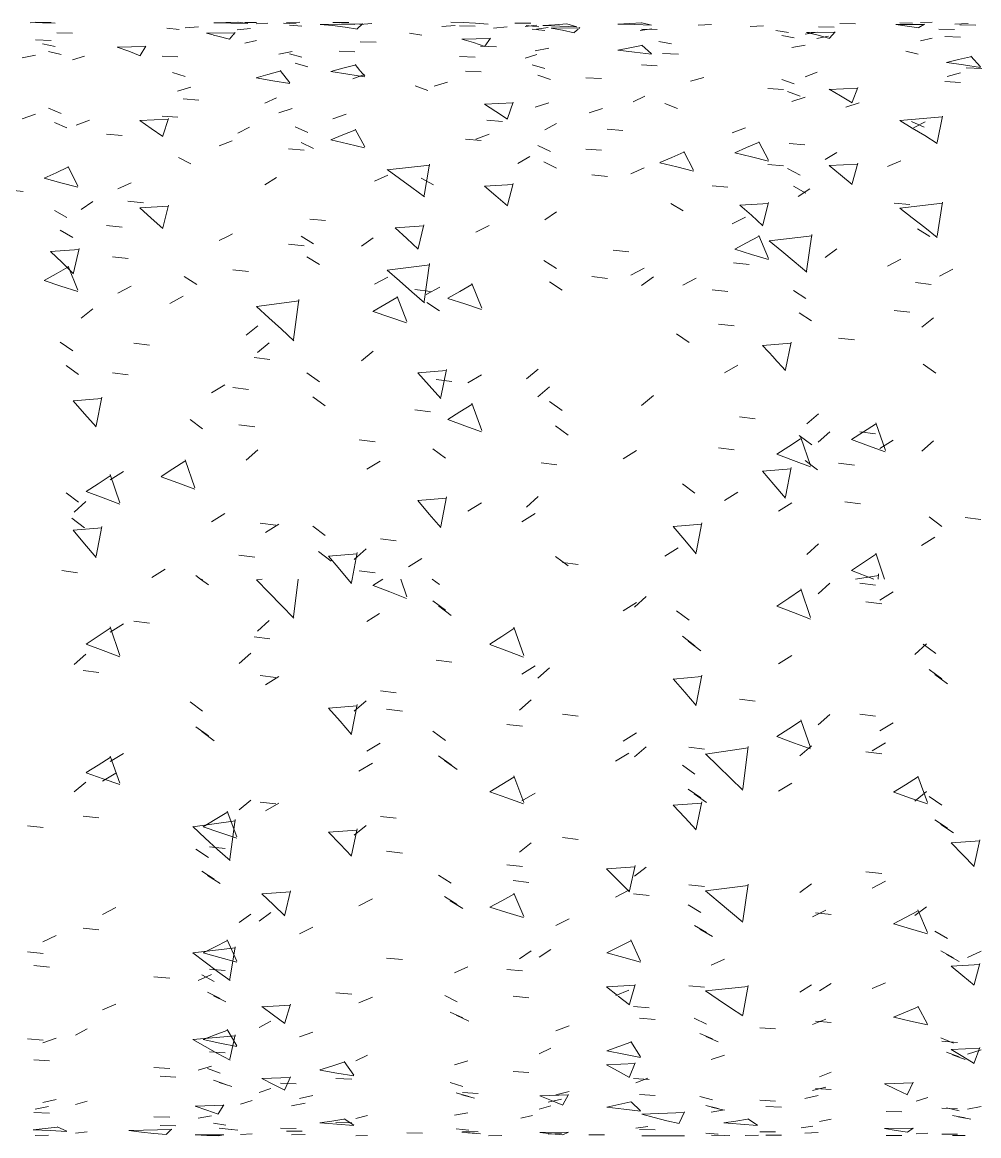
# Model space of a CAD drawing. Header units: inches. Extents: x -16566 to 235, y -92 to 81.
# Drawn here: x -16560.99 to -16554.62, y -55.83 to -48.42 of the extents above; entities that cross this region are included whole.
import ezdxf

# ---------------------------------------------------------------- set-up
doc = ezdxf.new("R2010")
doc.units = ezdxf.units.IN
doc.header["$MEASUREMENT"] = 0
doc.layers.add('A-WALL', color=113, linetype='Continuous', lineweight=18)
doc.layers.add('A-WALL-PATT', color=111, linetype='Continuous', lineweight=18)

# ---------------------------------------------------------------- blocks, each defined once
blk = doc.blocks.new('FP_1-DETAIL - FLOOR FRAMING - HOLLOWCORE SLAB FRONT')
at = {"layer": 'A-WALL-PATT', "color": 8, "lineweight": 9}
for p, q in [((16747.3508, -52.1253), (16747.4032, -52.165)), ((16748.3309, -52.1253), (16748.3564, -52.1553)), ((16748.3603, -52.1253), (16748.3562, -52.1475)), ((16750.2406, -52.3121), (16750.3185, -52.2417)), ((16748.9358, -52.3039), (16749.0195, -52.3673)), ((16751.7817, -52.2774), (16751.8864, -52.2911)), ((16749.3568, -52.5072), (16749.4364, -52.4544)), ((16749.4377, -52.4454), (16749.5026, -52.6353)), ((16749.2773, -52.56), (16749.3568, -52.5072)), ((16750.5978, -52.5402), (16750.6816, -52.6033)), ((16752.1068, -52.6273), (16752.1847, -52.5574)), ((16747.6077, -52.6879), (16747.6855, -52.6181)), ((16749.2776, -52.5605), (16749.3896, -52.6027)), ((16749.3896, -52.6027), (16749.5016, -52.6448)), ((16746.5686, -52.7343), (16746.6733, -52.7477)), ((16752.2408, -52.7607), (16752.3246, -52.8232)), ((16749.4739, -52.9984), (16749.5517, -52.9297)), ((16748.5895, -52.992), (16748.6942, -53.0052)), ((16747.3583, -53.1412), (16747.4421, -53.2022)), ((16749.3906, -53.093), (16749.4953, -53.1061)), ((16751.8219, -53.2698), (16751.911, -53.2163)), ((16750.1137, -53.3374), (16750.2028, -53.2843)), ((16750.6026, -53.2443), (16750.7073, -53.2573)), ((16750.7133, -53.2903), (16750.7964, -53.3712)), ((16750.7135, -53.291), (16750.9981, -53.2495)), ((16750.9964, -53.2394), (16750.9611, -53.5219)), ((16751.3401, -53.3026), (16751.4179, -53.2355)), ((16748.4055, -53.4046), (16748.4945, -53.3518)), ((16748.9747, -53.3344), (16749.0585, -53.3942)), ((16750.7964, -53.3712), (16750.8795, -53.4515)), ((16746.6972, -53.4713), (16746.7863, -53.4189)), ((16752.0456, -53.4948), (16752.1251, -53.4454)), ((16752.1264, -53.4369), (16752.1913, -53.6139)), ((16750.8795, -53.4515), (16750.9626, -53.5311)), ((16751.966, -53.544), (16752.0456, -53.4948)), ((16750.6367, -53.5559), (16750.7205, -53.6143)), ((16751.9663, -53.5445), (16752.0783, -53.5836)), ((16752.0783, -53.5836), (16752.1903, -53.6226)), ((16747.5276, -53.6706), (16747.5925, -53.8422)), ((16747.2983, -53.7747), (16747.5829, -53.7356)), ((16747.3672, -53.7745), (16747.4467, -53.7268)), ((16747.4467, -53.7268), (16747.5263, -53.6788)), ((16747.5812, -53.726), (16747.5459, -53.9913)), ((16746.1985, -53.7678), (16746.3032, -53.78)), ((16747.2982, -53.7741), (16747.3812, -53.8503)), ((16747.3674, -53.775), (16747.4795, -53.8129)), ((16747.4795, -53.8129), (16747.5915, -53.8507)), ((16752.2797, -53.7587), (16752.3635, -53.8154)), ((16747.3812, -53.8503), (16747.4643, -53.9256)), ((16752.3486, -53.8829), (16752.5398, -53.8683)), ((16752.3486, -53.8823), (16752.4257, -53.9618)), ((16752.5396, -53.8608), (16752.5026, -54.0334)), ((16747.4104, -53.9076), (16747.5151, -53.9195)), ((16747.4643, -53.9256), (16747.5474, -53.9999)), ((16752.4257, -53.9618), (16752.5028, -54.0401)), ((16750.0533, -54.0551), (16750.2446, -54.0409)), ((16750.2444, -54.0336), (16750.2074, -54.2008)), ((16747.3972, -54.0996), (16747.481, -54.1531)), ((16750.0533, -54.0545), (16750.1305, -54.1315)), ((16749.4314, -54.1335), (16749.5361, -54.145)), ((16750.1305, -54.1315), (16750.2076, -54.2073)), ((16747.7581, -54.2217), (16747.9494, -54.208)), ((16747.7581, -54.2211), (16747.8352, -54.2954)), ((16747.9492, -54.201), (16747.9122, -54.3622)), ((16750.2325, -54.2203), (16750.3372, -54.2316)), ((16747.8352, -54.2954), (16747.9124, -54.3684)), ((16749.0136, -54.2679), (16749.0974, -54.3194)), ((16751.425, -54.3752), (16751.5141, -54.3304)), ((16747.7398, -54.4024), (16747.8176, -54.3463)), ((16749.7168, -54.4315), (16749.8059, -54.3873)), ((16751.4444, -54.3485), (16751.5491, -54.3594)), ((16748.0086, -54.4869), (16748.0976, -54.4434)), ((16750.6756, -54.4569), (16750.7594, -54.506)), ((16746.3004, -54.5415), (16746.3894, -54.4987)), ((16750.1354, -54.575), (16750.215, -54.5349)), ((16750.2163, -54.5281), (16750.2812, -54.6703)), ((16749.606, -54.6436), (16749.6838, -54.5914)), ((16750.0559, -54.6146), (16750.1354, -54.575)), ((16750.0562, -54.615), (16750.1682, -54.6463)), ((16752.3186, -54.6257), (16752.4024, -54.6723)), ((16752.4586, -54.6455), (16752.5476, -54.6041)), ((16746.2392, -54.699), (16746.3439, -54.7088)), ((16749.0421, -54.7482), (16749.1312, -54.7083)), ((16750.1682, -54.6463), (16750.2802, -54.6773)), ((16750.7503, -54.6974), (16750.8394, -54.6567)), ((16747.0403, -54.773), (16747.145, -54.7825)), ((16747.3339, -54.7982), (16747.4229, -54.759)), ((16751.4722, -54.8665), (16751.55, -54.8185)), ((16747.4362, -54.8997), (16747.5199, -54.9414)), ((16748.2522, -54.8809), (16748.3569, -54.89)), ((16749.0525, -55.0297), (16749.1363, -55.0688)), ((16750.2732, -55.0497), (16750.3779, -55.0581)), ((16746.5177, -55.1621), (16746.5955, -55.1211)), ((16751.0743, -55.1126), (16751.179, -55.1206)), ((16750.7145, -55.171), (16750.7983, -55.2068)), ((16752.2862, -55.2032), (16752.3909, -55.2108)), ((16748.3839, -55.3323), (16748.4617, -55.2964)), ((16752.3575, -55.2924), (16752.4413, -55.3249)), ((16748.1458, -55.3942), (16748.2253, -55.3689)), ((16748.2253, -55.3689), (16748.3049, -55.3429)), ((16748.3062, -55.3384), (16748.3711, -55.4293)), ((16747.081, -55.4355), (16747.1857, -55.4416)), ((16748.1461, -55.3945), (16748.2581, -55.4143)), ((16748.2581, -55.4143), (16748.3701, -55.4337)), ((16750.2501, -55.4792), (16750.3279, -55.4486)), ((16747.4751, -55.4774), (16747.5589, -55.504)), ((16747.8821, -55.4811), (16747.9868, -55.4868)), ((16751.9046, -55.4869), (16752.0958, -55.4799)), ((16751.9046, -55.4866), (16751.9817, -55.5239)), ((16751.9817, -55.5239), (16752.0588, -55.5591)), ((16752.0956, -55.4763), (16752.0586, -55.5562)), ((16747.6171, -55.6224), (16747.695, -55.5984)), ((16749.0914, -55.5588), (16749.1752, -55.5822)), ((16749.0941, -55.545), (16749.1987, -55.5502)), ((16749.6093, -55.5657), (16749.8006, -55.5595)), ((16749.6093, -55.5654), (16749.6865, -55.5982)), ((16749.6653, -55.609), (16749.7543, -55.5894)), ((16749.6865, -55.5982), (16749.7636, -55.6289)), ((16749.8004, -55.5563), (16749.7634, -55.6263)), ((16751.3735, -55.584), (16751.4625, -55.5634)), ((16752.1163, -55.6016), (16752.1941, -55.5765)), ((16746.2488, -55.6551), (16746.3379, -55.6376)), ((16747.3141, -55.6346), (16747.5054, -55.6292)), ((16747.3141, -55.6343), (16747.3912, -55.6626)), ((16747.3912, -55.6626), (16747.4684, -55.6886)), ((16747.5052, -55.6264), (16747.4682, -55.6865)), ((16747.957, -55.6327), (16748.0461, -55.6142)), ((16750.7535, -55.641), (16750.8372, -55.6606)), ((16751.115, -55.6378), (16751.2197, -55.6421)), ((16751.9161, -55.6697), (16752.0208, -55.6736)), ((16749.4833, -55.7145), (16749.5612, -55.6962)), ((16750.2891, -55.689), (16750.3722, -55.7116)), ((16750.2892, -55.6892), (16750.5738, -55.677)), ((16750.3722, -55.7116), (16750.4552, -55.7323)), ((16750.4552, -55.7323), (16750.5383, -55.751)), ((16750.5722, -55.6739), (16750.5368, -55.749)), ((16750.8345, -55.7461), (16750.9141, -55.7343)), ((16750.8348, -55.7462), (16750.9468, -55.755)), ((16750.9141, -55.7343), (16750.9936, -55.7219)), ((16750.9949, -55.7197), (16751.0598, -55.7615)), ((16752.3964, -55.7052), (16752.4802, -55.7211)), ((16746.2357, -55.7918), (16746.3152, -55.7836)), ((16746.236, -55.7918), (16746.348, -55.7978)), ((16746.3152, -55.7836), (16746.3948, -55.7747)), ((16746.348, -55.7978), (16746.46, -55.8033)), ((16746.3961, -55.7731), (16746.461, -55.8021)), ((16746.8739, -55.797), (16746.957, -55.8078)), ((16746.8741, -55.7971), (16747.1587, -55.7909)), ((16746.957, -55.8078), (16747.0401, -55.8165)), ((16747.0401, -55.8165), (16747.1231, -55.8233)), ((16747.157, -55.7893), (16747.1216, -55.8227)), ((16747.514, -55.7864), (16747.5978, -55.7958)), ((16747.9228, -55.8006), (16748.0275, -55.8023)), ((16748.7239, -55.8126), (16748.8286, -55.814)), ((16749.1303, -55.8126), (16749.2141, -55.8185)), ((16750.9468, -55.755), (16751.0588, -55.7634)), ((16751.3495, -55.7803), (16751.4273, -55.768)), ((16749.2684, -55.8317), (16749.3574, -55.8307)), ((16749.9359, -55.8254), (16750.0406, -55.8261)), ((16750.7924, -55.8292), (16750.8761, -55.8311)), ((16750.9766, -55.8303), (16751.0657, -55.8282))]:
    blk.add_line(p, q, dxfattribs=at)
blk = doc.blocks.new('FP_2-DETAIL - FLOOR FRAMING - HOLLOWCORE SLAB FRONT')
at = {"layer": 'A-WALL-PATT', "color": 8, "lineweight": 9}
for p, q in [((16747.1249, -48.457), (16747.2086, -48.4667)), ((16747.5941, -48.4686), (16747.6832, -48.4598)), ((16747.7209, -48.428), (16747.7988, -48.4237)), ((16748.1467, -48.4326), (16748.2297, -48.441)), ((16748.1468, -48.4326), (16748.4314, -48.4291)), ((16748.2297, -48.441), (16748.3128, -48.4514)), ((16748.3128, -48.4514), (16748.3959, -48.4637)), ((16748.4297, -48.4283), (16748.3944, -48.4622)), ((16749.3023, -48.4576), (16749.3914, -48.4499)), ((16749.5871, -48.464), (16749.665, -48.4537)), ((16749.6301, -48.4399), (16749.7097, -48.4346)), ((16749.6304, -48.44), (16749.7425, -48.4448)), ((16749.7097, -48.4346), (16749.7893, -48.4301)), ((16749.7425, -48.4448), (16749.8545, -48.45)), ((16749.7906, -48.4294), (16749.8555, -48.4488)), ((16751.0106, -48.4479), (16751.0996, -48.4413)), ((16751.5764, -48.4826), (16751.5394, -48.5244)), ((16751.6066, -48.4279), (16751.7113, -48.4289)), ((16752.0073, -48.4214), (16752.0911, -48.4244)), ((16752.4077, -48.4367), (16752.5124, -48.4381)), ((16746.3935, -48.4886), (16746.4982, -48.4913)), ((16748.4144, -48.5486), (16748.5191, -48.5522)), ((16748.7412, -48.4915), (16748.825, -48.5046)), ((16749.0901, -48.5305), (16749.2814, -48.5265)), ((16749.0901, -48.5303), (16749.1672, -48.5536)), ((16749.1672, -48.5536), (16749.2444, -48.5789)), ((16749.2812, -48.5245), (16749.2442, -48.5767)), ((16750.4032, -48.5457), (16750.487, -48.5628)), ((16751.3853, -48.4872), (16751.4625, -48.5056)), ((16751.3854, -48.4873), (16751.5766, -48.4842)), ((16751.4533, -48.5267), (16751.5312, -48.5104)), ((16751.4625, -48.5056), (16751.5396, -48.5263)), ((16746.7949, -48.584), (16746.9862, -48.5792)), ((16746.7949, -48.5838), (16746.872, -48.6117)), ((16746.872, -48.6117), (16746.9491, -48.6417)), ((16746.9859, -48.5767), (16746.9489, -48.6391)), ((16749.2155, -48.5774), (16749.3202, -48.5813)), ((16750.4275, -48.6262), (16750.5322, -48.6308)), ((16752.0462, -48.61), (16752.13, -48.6306)), ((16746.4988, -48.6692), (16746.5767, -48.6444)), ((16752.3188, -48.6864), (16752.3984, -48.6669)), ((16752.3191, -48.6866), (16752.4312, -48.7027)), ((16752.3984, -48.6669), (16752.478, -48.6482)), ((16752.4312, -48.7027), (16752.5432, -48.7192)), ((16752.4793, -48.6451), (16752.5442, -48.7154)), ((16747.1638, -48.7531), (16747.2476, -48.78)), ((16747.72, -48.7888), (16747.7996, -48.7661)), ((16747.7996, -48.7661), (16747.8792, -48.744)), ((16747.8805, -48.7403), (16747.9454, -48.8226)), ((16748.365, -48.7961), (16748.4429, -48.7657)), ((16752.3219, -48.7796), (16752.411, -48.7558)), ((16752.4484, -48.7217), (16752.5531, -48.7272)), ((16747.1972, -48.8772), (16747.2863, -48.8506)), ((16747.7203, -48.7891), (16747.8324, -48.8078)), ((16747.8324, -48.8078), (16747.9444, -48.827)), ((16748.7801, -48.8422), (16748.8639, -48.8721)), ((16748.9055, -48.8435), (16748.9945, -48.8178)), ((16750.6137, -48.8109), (16750.7028, -48.7862)), ((16750.2312, -48.9473), (16750.309, -48.9116)), ((16747.2353, -48.9294), (16747.34, -48.9364)), ((16749.939, -49.0225), (16750.028, -48.9921)), ((16750.4422, -48.9589), (16750.5259, -48.9924)), ((16751.6472, -48.984), (16751.7363, -48.9546)), ((16746.5225, -49.1028), (16746.6116, -49.0707)), ((16748.2307, -49.0621), (16748.3198, -49.0308)), ((16749.2562, -49.0706), (16749.3609, -49.0783)), ((16747.5982, -49.158), (16747.6761, -49.1163)), ((16750.0573, -49.1308), (16750.162, -49.1389)), ((16752.0852, -49.0803), (16752.1689, -49.117)), ((16752.0974, -49.1217), (16752.1752, -49.0809)), ((16750.4883, -49.3183), (16750.5679, -49.2839)), ((16750.5692, -49.2781), (16750.6341, -49.4043)), ((16751.2693, -49.2265), (16751.374, -49.235)), ((16747.2027, -49.3195), (16747.2865, -49.3615)), ((16749.4644, -49.3583), (16749.5423, -49.3119)), ((16750.4087, -49.3533), (16750.4883, -49.3183)), ((16750.409, -49.3536), (16750.5211, -49.382)), ((16750.5211, -49.382), (16750.6331, -49.4108)), ((16748.819, -49.456), (16748.9028, -49.5004)), ((16746.0641, -49.5352), (16746.1688, -49.5449)), ((16751.3306, -49.5788), (16751.4085, -49.5281)), ((16746.8652, -49.6107), (16746.9699, -49.6208)), ((16750.4811, -49.6259), (16750.5648, -49.6731)), ((16750.9413, -49.6365), (16751.1326, -49.6242)), ((16750.9413, -49.636), (16751.0185, -49.704)), ((16751.1324, -49.618), (16751.0954, -49.7675)), ((16748.0771, -49.7289), (16748.1818, -49.7393)), ((16751.0185, -49.704), (16751.0956, -49.7736)), ((16748.6461, -49.7871), (16748.8374, -49.7742)), ((16748.6461, -49.7865), (16748.7232, -49.8577)), ((16748.8372, -49.7677), (16748.8002, -49.924)), ((16752.1241, -49.7947), (16752.2078, -49.8445)), ((16748.7232, -49.8577), (16748.8004, -49.9303)), ((16751.1376, -49.8739), (16751.2207, -49.9425)), ((16751.1378, -49.8745), (16751.4224, -49.84)), ((16751.4207, -49.8316), (16751.3853, -50.0749)), ((16746.3509, -49.9443), (16746.5422, -49.931)), ((16746.3509, -49.9438), (16746.428, -50.0179)), ((16746.5419, -49.9241), (16746.5049, -50.0867)), ((16750.0981, -49.9353), (16750.2028, -49.9464)), ((16751.2207, -49.9425), (16751.3037, -50.0123)), ((16746.428, -50.0179), (16746.5051, -50.0933)), ((16750.8992, -50.0203), (16751.0039, -50.0315)), ((16751.3037, -50.0123), (16751.3868, -50.0831)), ((16747.2416, -50.1108), (16747.3254, -50.1645)), ((16752.2704, -50.109), (16752.3594, -50.0622)), ((16748.8539, -50.2302), (16748.943, -50.1822)), ((16750.5621, -50.1692), (16750.6512, -50.1218)), ((16752.1111, -50.152), (16752.2158, -50.1635)), ((16747.1457, -50.2919), (16747.2347, -50.2433)), ((16748.5782, -50.2978), (16748.6578, -50.2518)), ((16748.6591, -50.244), (16748.724, -50.4111)), ((16747.7224, -50.3109), (16747.8055, -50.386)), ((16747.7226, -50.3115), (16748.0072, -50.2736)), ((16748.0055, -50.2644), (16747.9701, -50.53)), ((16748.4986, -50.3441), (16748.5782, -50.2978)), ((16748.8579, -50.2837), (16748.9417, -50.3391)), ((16747.8055, -50.386), (16747.8886, -50.462)), ((16748.4989, -50.3446), (16748.611, -50.382)), ((16748.611, -50.382), (16748.723, -50.4196)), ((16747.8886, -50.462), (16747.9716, -50.5389)), ((16746.9059, -50.5561), (16747.0106, -50.5685)), ((16747.7303, -50.6171), (16747.8082, -50.553)), ((16750.52, -50.4932), (16750.6038, -50.5504)), ((16747.707, -50.6512), (16747.8117, -50.6637)), ((16752.163, -50.6959), (16752.2468, -50.7548)), ((16748.9189, -50.7972), (16749.0236, -50.8099)), ((16749.5965, -50.9115), (16749.6744, -50.8451)), ((16747.2805, -51.0636), (16747.3643, -51.1246)), ((16750.9399, -51.0458), (16751.0446, -51.0589)), ((16751.4627, -51.2147), (16751.5406, -51.1465)), ((16751.741, -51.146), (16751.8457, -51.1591)), ((16751.2669, -51.243), (16751.3465, -51.1915)), ((16751.3478, -51.1828), (16751.4127, -51.3688)), ((16751.8735, -51.2558), (16751.9625, -51.2014)), ((16748.8969, -51.2591), (16748.9806, -51.321)), ((16750.1653, -51.3253), (16750.2543, -51.2707)), ((16751.1874, -51.2946), (16751.2669, -51.243)), ((16751.1877, -51.2951), (16751.2997, -51.3366)), ((16748.457, -51.3951), (16748.5461, -51.3402)), ((16751.2997, -51.3366), (16751.4117, -51.3782)), ((16746.6681, -51.4909), (16746.7477, -51.4387)), ((16746.7488, -51.4652), (16746.8379, -51.4101)), ((16746.749, -51.4298), (16746.8139, -51.6184)), ((16746.5885, -51.5432), (16746.6681, -51.4909)), ((16750.5589, -51.4913), (16750.6427, -51.554)), ((16746.5888, -51.5437), (16746.7009, -51.5858)), ((16746.7009, -51.5858), (16746.8129, -51.6278)), ((16746.5082, -51.68), (16746.5861, -51.6101)), ((16751.1988, -51.6736), (16751.2878, -51.618)), ((16749.4905, -51.7445), (16749.5796, -51.6888)), ((16752.2019, -51.7117), (16752.2857, -51.7749)), ((16747.7477, -51.7532), (16747.8524, -51.7667)), ((16747.7823, -51.8156), (16747.8714, -51.7597)), ((16750.4973, -51.7763), (16750.6886, -51.7599)), ((16750.4973, -51.7756), (16750.5745, -51.8662)), ((16750.6884, -51.7514), (16750.6514, -51.9491)), ((16748.5488, -51.857), (16748.6535, -51.8706)), ((16750.5745, -51.8662), (16750.6516, -51.9569)), ((16748.2021, -51.9743), (16748.3934, -51.9578)), ((16748.3932, -51.9493), (16748.3603, -52.1253)), ((16748.3744, -51.9956), (16748.4523, -51.9252)), ((16748.2021, -51.9736), (16748.2665, -52.0494)), ((16749.7608, -52.0145), (16749.8654, -52.0281)), ((16747.3194, -52.1015), (16747.3508, -52.1253)), ((16748.2665, -52.0494), (16748.3309, -52.1253))]:
    blk.add_line(p, q, dxfattribs=at)
blk = doc.blocks.new('FP_3-DETAIL - FLOOR FRAMING - HOLLOWCORE SLAB FRONT')
at = {"layer": 'A-WALL-PATT', "color": 9, "lineweight": 9}
for p, q in [((16747.3568, -52.1253), (16747.3643, -52.131)), ((16751.4627, -52.2242), (16751.5406, -52.1537)), ((16751.741, -52.1531), (16751.8457, -52.1668)), ((16751.1874, -52.3063), (16751.2669, -52.2533)), ((16751.2669, -52.2533), (16751.3465, -52.2003)), ((16751.3478, -52.1912), (16751.4127, -52.3822)), ((16751.8735, -52.2666), (16751.9625, -52.2105)), ((16748.8969, -52.2699), (16748.9806, -52.3334)), ((16750.1653, -52.3378), (16750.2543, -52.2818)), ((16751.1877, -52.3069), (16751.2997, -52.3493)), ((16748.457, -52.409), (16748.5426, -52.3552)), ((16751.2997, -52.3493), (16751.4117, -52.3917)), ((16746.6681, -52.506), (16746.7477, -52.4532)), ((16746.7488, -52.4801), (16746.8379, -52.4242)), ((16746.749, -52.4442), (16746.8139, -52.6341)), ((16746.5885, -52.5587), (16746.6681, -52.506)), ((16746.5888, -52.5593), (16746.7009, -52.6014)), ((16750.5589, -52.5064), (16750.6427, -52.5696)), ((16746.5082, -52.6956), (16746.5861, -52.6258)), ((16746.7009, -52.6014), (16746.8129, -52.6436)), ((16751.1988, -52.6893), (16751.2878, -52.6338)), ((16749.4905, -52.7597), (16749.5796, -52.7043)), ((16747.7477, -52.7682), (16747.8524, -52.7816)), ((16747.7823, -52.8298), (16747.8714, -52.7747)), ((16750.4973, -52.7911), (16750.6886, -52.7748)), ((16750.6884, -52.7664), (16750.6514, -52.9607)), ((16752.2019, -52.7271), (16752.2857, -52.7897)), ((16750.4973, -52.7904), (16750.5745, -52.8796)), ((16748.5488, -52.8706), (16748.6535, -52.8839)), ((16750.5745, -52.8796), (16750.6516, -52.9683)), ((16748.2021, -52.9853), (16748.3934, -52.9692)), ((16748.2021, -52.9846), (16748.2792, -53.0728)), ((16748.3932, -52.9609), (16748.3562, -53.1528)), ((16748.3744, -53.006), (16748.4523, -52.9374)), ((16748.2792, -53.0728), (16748.3564, -53.1603)), ((16749.7608, -53.0244), (16749.8654, -53.0376)), ((16747.3194, -53.1085), (16747.4032, -53.1696)), ((16750.2406, -53.31), (16750.3185, -53.243)), ((16751.7817, -53.277), (16751.8864, -53.29)), ((16748.9358, -53.3022), (16749.0195, -53.3622)), ((16749.3568, -53.4937), (16749.4364, -53.4442)), ((16749.4377, -53.4358), (16749.5026, -53.6127)), ((16749.2773, -53.5429), (16749.3568, -53.4937)), ((16747.6077, -53.6613), (16747.6855, -53.5968)), ((16749.2776, -53.5433), (16749.3896, -53.5825)), ((16749.3896, -53.5825), (16749.5016, -53.6215)), ((16750.5978, -53.5245), (16750.6816, -53.5831)), ((16752.1068, -53.6053), (16752.1847, -53.5404)), ((16746.5686, -53.7039), (16746.6733, -53.7162)), ((16752.2408, -53.7281), (16752.3246, -53.7851)), ((16749.4739, -53.9435), (16749.5517, -53.8817)), ((16748.5895, -53.9377), (16748.6942, -53.9496)), ((16749.3906, -54.0279), (16749.4953, -54.0396)), ((16747.3583, -54.0707), (16747.4421, -54.1245)), ((16750.6026, -54.1615), (16750.7073, -54.1729)), ((16750.7135, -54.2024), (16750.9981, -54.1661)), ((16750.9964, -54.1572), (16750.9611, -54.4015)), ((16751.3401, -54.2124), (16751.4179, -54.1538)), ((16751.8219, -54.1838), (16751.911, -54.1369)), ((16748.4055, -54.3009), (16748.4945, -54.2553)), ((16748.9747, -54.2401), (16749.0585, -54.2919)), ((16750.1137, -54.2427), (16750.2028, -54.1965)), ((16750.7133, -54.2017), (16750.7964, -54.2721)), ((16746.6972, -54.3583), (16746.7863, -54.3132)), ((16750.7964, -54.2721), (16750.8795, -54.3413)), ((16752.0456, -54.3784), (16752.1251, -54.336)), ((16752.1264, -54.3287), (16752.1913, -54.4794)), ((16750.8795, -54.3413), (16750.9626, -54.4093)), ((16751.966, -54.4203), (16752.0456, -54.3784)), ((16750.6403, -54.4325), (16750.7205, -54.4798)), ((16751.9663, -54.4207), (16752.0783, -54.4539)), ((16752.0783, -54.4539), (16752.1903, -54.4868)), ((16747.4467, -54.5741), (16747.5263, -54.534)), ((16747.5276, -54.5271), (16747.5925, -54.6694)), ((16746.1985, -54.6081), (16746.3032, -54.6182)), ((16747.2982, -54.6133), (16747.3812, -54.6761)), ((16747.2983, -54.6138), (16747.5829, -54.5813)), ((16747.3672, -54.6137), (16747.4467, -54.5741)), ((16747.3674, -54.6141), (16747.4795, -54.6454)), ((16747.5812, -54.5734), (16747.5459, -54.7906)), ((16752.2797, -54.6005), (16752.3635, -54.6475)), ((16747.3812, -54.6761), (16747.4643, -54.7375)), ((16747.4795, -54.6454), (16747.5915, -54.6764)), ((16752.3486, -54.7028), (16752.5398, -54.6908)), ((16752.3486, -54.7023), (16752.4257, -54.7668)), ((16752.5396, -54.6847), (16752.5026, -54.8244)), ((16747.4104, -54.7229), (16747.5151, -54.7326)), ((16747.4643, -54.7375), (16747.5474, -54.7975)), ((16752.4257, -54.7668), (16752.5028, -54.8297)), ((16750.0533, -54.8416), (16750.2446, -54.8304)), ((16750.0533, -54.8412), (16750.1268, -54.8993)), ((16750.2444, -54.8245), (16750.2074, -54.9565)), ((16747.3972, -54.877), (16747.481, -54.9192)), ((16749.4314, -54.9038), (16749.5361, -54.9128)), ((16750.1305, -54.9022), (16750.2076, -54.9615)), ((16747.7581, -54.9727), (16747.9494, -54.9621)), ((16747.7581, -54.9723), (16747.8352, -55.0296)), ((16747.9492, -54.9566), (16747.9122, -55.0805)), ((16750.2325, -54.9717), (16750.3372, -54.9804)), ((16747.7398, -55.1108), (16747.8176, -55.0684)), ((16747.8352, -55.0296), (16747.9124, -55.0852)), ((16749.0136, -55.0085), (16749.0974, -55.048)), ((16751.425, -55.0903), (16751.5141, -55.0563)), ((16751.4444, -55.0701), (16751.5491, -55.0784)), ((16748.0086, -55.1737), (16748.0976, -55.1415)), ((16749.7168, -55.1326), (16749.8059, -55.0995)), ((16750.6756, -55.1515), (16750.7594, -55.1878)), ((16746.3004, -55.2138), (16746.3894, -55.1824)), ((16750.1354, -55.2381), (16750.215, -55.209)), ((16750.2163, -55.204), (16750.2812, -55.3063)), ((16749.606, -55.2873), (16749.6838, -55.25)), ((16750.0559, -55.2666), (16750.1354, -55.2381)), ((16750.0562, -55.2669), (16750.1682, -55.2892)), ((16750.1682, -55.2892), (16750.2802, -55.3112)), ((16750.7503, -55.3253), (16750.8394, -55.2966)), ((16752.3186, -55.2746), (16752.4024, -55.3076)), ((16752.4586, -55.2887), (16752.5476, -55.2591)), ((16746.2392, -55.3264), (16746.3439, -55.3333)), ((16747.3339, -55.3949), (16747.4229, -55.3681)), ((16749.0421, -55.3607), (16749.1312, -55.3329)), ((16747.0403, -55.3777), (16747.145, -55.3842)), ((16748.2522, -55.4504), (16748.3569, -55.4564)), ((16751.4722, -55.4408), (16751.55, -55.4087)), ((16747.4362, -55.4627), (16747.5199, -55.4899)), ((16749.0525, -55.5458), (16749.1363, -55.5698)), ((16750.2732, -55.5581), (16750.3779, -55.5632)), ((16751.0743, -55.5961), (16751.179, -55.6008)), ((16746.5177, -55.625), (16746.5955, -55.6011)), ((16750.7145, -55.6301), (16750.7983, -55.6503)), ((16752.2862, -55.6483), (16752.3909, -55.6525)), ((16748.1458, -55.7458), (16748.2253, -55.734)), ((16748.1461, -55.7459), (16748.2581, -55.7548)), ((16748.2253, -55.734), (16748.3049, -55.7216)), ((16748.3062, -55.7194), (16748.3711, -55.7613)), ((16748.3839, -55.7164), (16748.4617, -55.6983)), ((16752.3575, -55.6962), (16752.4413, -55.7127)), ((16747.081, -55.7639), (16747.1857, -55.7665)), ((16747.4751, -55.7809), (16747.5553, -55.7905)), ((16747.6171, -55.8246), (16747.695, -55.8195)), ((16747.8821, -55.7824), (16747.9868, -55.7846)), ((16748.2581, -55.7548), (16748.3701, -55.7632)), ((16749.0914, -55.8089), (16749.1752, -55.8155)), ((16749.0941, -55.8047), (16749.1987, -55.8064)), ((16749.6093, -55.8109), (16749.8006, -55.8091)), ((16749.6093, -55.8109), (16749.6865, -55.8194)), ((16749.6653, -55.8219), (16749.7543, -55.8173)), ((16749.6865, -55.8194), (16749.7636, -55.8258)), ((16749.8004, -55.8082), (16749.7634, -55.8253)), ((16750.2501, -55.7816), (16750.3279, -55.7694)), ((16751.3735, -55.8159), (16751.4625, -55.8103)), ((16751.9046, -55.7846), (16752.0958, -55.7819)), ((16751.9046, -55.7845), (16751.9817, -55.7979)), ((16751.9817, -55.7979), (16752.0588, -55.809)), ((16752.0956, -55.7805), (16752.0586, -55.8082)), ((16752.1163, -55.8202), (16752.1941, -55.814)), ((16746.2488, -55.8296), (16746.3379, -55.8272)), ((16747.3141, -55.8267), (16747.5054, -55.8258)), ((16747.3141, -55.8267), (16747.3912, -55.8304)), ((16747.3912, -55.8304), (16747.4684, -55.8319)), ((16747.5052, -55.8253), (16747.4682, -55.8318)), ((16747.957, -55.8264), (16748.0461, -55.8229)), ((16750.2892, -55.8319), (16750.5738, -55.8315)), ((16750.7535, -55.8277), (16750.8372, -55.8302)), ((16751.115, -55.8272), (16751.2197, -55.8279)), ((16751.9161, -55.831), (16752.0208, -55.8313))]:
    blk.add_line(p, q, dxfattribs=at)
blk = doc.blocks.new('FP_4-DETAIL - FLOOR FRAMING - HOLLOWCORE SLAB FRONT')
at = {"layer": 'A-WALL-PATT', "color": 9, "lineweight": 9}
for p, q in [((16746.2521, -48.419), (16746.3568, -48.4193)), ((16746.299, -48.4218), (16746.3828, -48.4249)), ((16747.6454, -48.4212), (16747.7233, -48.4192)), ((16747.942, -48.4376), (16748.0258, -48.4446)), ((16748.2731, -48.4322), (16748.3778, -48.4334)), ((16749.0742, -48.4426), (16749.1789, -48.4441)), ((16749.5116, -48.4464), (16749.5895, -48.4385)), ((16749.5584, -48.4635), (16749.6421, -48.4739)), ((16750.1287, -48.4305), (16750.2083, -48.4266)), ((16750.129, -48.4305), (16750.241, -48.4342)), ((16750.2083, -48.4266), (16750.2879, -48.4235)), ((16750.241, -48.4342), (16750.3531, -48.4383)), ((16750.2861, -48.4638), (16750.3908, -48.4659)), ((16750.2892, -48.4231), (16750.3541, -48.4373)), ((16752.1446, -48.4194), (16752.2224, -48.4186)), ((16751.2204, -48.5078), (16751.3042, -48.5222)), ((16751.3778, -48.4985), (16751.4557, -48.4846)), ((16752.3071, -48.5139), (16752.4118, -48.517)), ((16746.3379, -48.6129), (16746.4217, -48.6337)), ((16747.8715, -48.632), (16747.9606, -48.6136)), ((16749.5797, -48.6088), (16749.6688, -48.5914)), ((16751.288, -48.5869), (16751.377, -48.5706)), ((16746.1633, -48.6565), (16746.2523, -48.6371)), ((16747.0939, -48.6448), (16747.1986, -48.6495)), ((16747.9809, -48.6903), (16748.0647, -48.7147)), ((16748.2982, -48.7247), (16748.3778, -48.7039)), ((16748.3791, -48.7004), (16748.4115, -48.7392)), ((16748.2186, -48.7461), (16748.2982, -48.7247)), ((16748.2189, -48.7463), (16748.3309, -48.764)), ((16748.3309, -48.764), (16748.443, -48.7822)), ((16748.4139, -48.7421), (16748.444, -48.7781)), ((16749.1149, -48.744), (16749.2196, -48.7496)), ((16749.5973, -48.7715), (16749.681, -48.7991)), ((16749.916, -48.788), (16750.0207, -48.794)), ((16747.7775, -48.9581), (16747.8554, -48.9221)), ((16751.1279, -48.8597), (16751.2326, -48.8661)), ((16751.2593, -48.8793), (16751.3431, -48.9104)), ((16751.5358, -48.8655), (16751.727, -48.8576)), ((16751.5358, -48.8651), (16751.6129, -48.9094)), ((16751.6129, -48.9094), (16751.69, -48.9555)), ((16751.7268, -48.8536), (16751.6898, -48.9514)), ((16749.2405, -48.9646), (16749.4318, -48.956)), ((16749.2405, -48.9642), (16749.3177, -49.0126)), ((16749.4316, -48.9516), (16749.3946, -49.0585)), ((16746.9453, -49.0727), (16747.1366, -49.0634)), ((16746.9453, -49.0723), (16747.0224, -49.1248)), ((16747.1364, -49.0586), (16747.0994, -49.1743)), ((16749.3177, -49.0126), (16749.3948, -49.0629)), ((16752.0072, -49.0733), (16752.0903, -49.1227)), ((16752.0074, -49.0737), (16752.292, -49.0492)), ((16752.2903, -49.0432), (16752.255, -49.22)), ((16746.3768, -49.0855), (16746.4606, -49.1223)), ((16747.0224, -49.1248), (16747.0996, -49.179)), ((16749.6437, -49.134), (16749.7216, -49.0929)), ((16750.8911, -49.154), (16750.9802, -49.1208)), ((16752.0903, -49.1227), (16752.1734, -49.1736)), ((16746.7238, -49.1637), (16746.8285, -49.1719)), ((16747.4746, -49.2415), (16747.5616, -49.2074)), ((16748.0198, -49.2184), (16748.1036, -49.2582)), ((16749.1829, -49.1972), (16749.2719, -49.1631)), ((16750.9869, -49.2534), (16751.0665, -49.2202)), ((16751.0678, -49.2146), (16751.1327, -49.3367)), ((16752.1734, -49.1736), (16752.2565, -49.2262)), ((16747.9358, -49.2612), (16748.0405, -49.2699)), ((16750.9073, -49.2873), (16750.9869, -49.2534)), ((16750.9076, -49.2876), (16751.0196, -49.3152)), ((16751.5099, -49.3317), (16751.5878, -49.2858)), ((16748.5922, -49.4003), (16748.8768, -49.3709)), ((16748.8752, -49.3638), (16748.8398, -49.573)), ((16749.6362, -49.3483), (16749.72, -49.3908)), ((16751.0196, -49.3152), (16751.1317, -49.3431)), ((16751.9246, -49.3785), (16752.0137, -49.3412)), ((16746.3085, -49.4567), (16746.3881, -49.4202)), ((16746.3881, -49.4202), (16746.4677, -49.3842)), ((16746.469, -49.3781), (16746.5338, -49.51)), ((16748.5082, -49.4763), (16748.5972, -49.4374)), ((16748.5921, -49.3998), (16748.6751, -49.4585)), ((16749.9567, -49.4352), (16750.0614, -49.4446)), ((16750.2164, -49.4269), (16750.3055, -49.3888)), ((16746.3088, -49.4571), (16746.4208, -49.4868)), ((16746.4208, -49.4868), (16746.5329, -49.5168)), ((16746.7999, -49.5267), (16746.889, -49.487)), ((16748.6751, -49.4585), (16748.7574, -49.5181)), ((16748.7582, -49.5187), (16748.8413, -49.5802)), ((16750.7578, -49.508), (16750.8625, -49.5176)), ((16751.2982, -49.5109), (16751.382, -49.5564)), ((16746.5554, -49.6649), (16746.6333, -49.6126)), ((16751.9698, -49.622), (16752.0745, -49.632)), ((16746.4157, -49.8018), (16746.4995, -49.8517)), ((16748.4216, -49.9104), (16748.4995, -49.8543)), ((16746.7646, -49.9801), (16746.8693, -49.9912)), ((16748.0587, -49.9794), (16748.1425, -50.0316)), ((16747.5657, -50.066), (16747.6703, -50.0773)), ((16750.2878, -50.1721), (16750.3657, -50.1125)), ((16749.0768, -50.2107), (16749.1564, -50.1654)), ((16749.1577, -50.1578), (16749.2226, -50.3223)), ((16749.6751, -50.1477), (16749.7589, -50.2017)), ((16748.7776, -50.1989), (16748.8823, -50.2106)), ((16748.9972, -50.2563), (16749.0768, -50.2107)), ((16748.9975, -50.2568), (16749.1095, -50.2936)), ((16749.1095, -50.2936), (16749.2216, -50.3307)), ((16751.3371, -50.3522), (16751.4195, -50.4073)), ((16752.154, -50.448), (16752.2319, -50.3854)), ((16747.6548, -50.5028), (16747.7327, -50.4397)), ((16750.7986, -50.4283), (16750.9033, -50.4404)), ((16751.0918, -50.5705), (16751.283, -50.5555)), ((16751.2828, -50.5478), (16751.2458, -50.7294)), ((16751.5996, -50.5216), (16751.7043, -50.5339)), ((16751.0918, -50.5699), (16751.1674, -50.6512)), ((16746.4547, -50.7044), (16746.5384, -50.7633)), ((16750.8395, -50.7528), (16750.9286, -50.7008)), ((16751.1689, -50.6529), (16751.246, -50.7367)), ((16748.7965, -50.7529), (16748.9878, -50.7375)), ((16748.7965, -50.7522), (16748.8737, -50.837)), ((16748.9876, -50.7296), (16748.9506, -50.9152)), ((16749.1313, -50.8193), (16749.2204, -50.7669)), ((16749.521, -50.793), (16749.5989, -50.7275)), ((16747.4231, -50.8863), (16747.5121, -50.8336)), ((16748.8737, -50.837), (16748.9508, -50.9226)), ((16746.5013, -50.9391), (16746.6926, -50.9235)), ((16746.6924, -50.9154), (16746.6554, -51.1045)), ((16748.0977, -50.9125), (16748.1814, -50.9727)), ((16746.5013, -50.9385), (16746.5784, -51.0249)), ((16746.5784, -51.0249), (16746.6556, -51.112)), ((16751.3872, -51.093), (16751.4651, -51.0255)), ((16747.6064, -51.0987), (16747.7111, -51.1118)), ((16749.714, -51.1056), (16749.7978, -51.1668)), ((16751.6859, -51.1966), (16751.7655, -51.1453)), ((16751.7655, -51.1453), (16751.8451, -51.0942)), ((16751.8464, -51.0855), (16751.9113, -51.2703)), ((16748.4075, -51.1993), (16748.5122, -51.2125)), ((16751.6862, -51.1971), (16751.7982, -51.2383)), ((16751.7982, -51.2383), (16751.9103, -51.2796)), ((16747.1667, -51.3917), (16747.2463, -51.3397)), ((16747.2476, -51.3309), (16747.3125, -51.5186)), ((16749.6194, -51.3528), (16749.7241, -51.3661)), ((16751.376, -51.3355), (16751.4598, -51.3977)), ((16747.0871, -51.4438), (16747.1667, -51.3917)), ((16747.0874, -51.4443), (16747.1994, -51.4861)), ((16747.1994, -51.4861), (16747.3115, -51.528)), ((16751.6404, -51.6118), (16751.7451, -51.6252)), ((16746.4936, -51.7208), (16746.5773, -51.784)), ((16752.4415, -51.7152), (16752.5462, -51.7287)), ((16752.1509, -51.9023), (16752.24, -51.8464)), ((16748.1366, -51.9428), (16748.2203, -52.0063)), ((16750.4427, -51.9736), (16750.5317, -51.9176)), ((16748.7344, -52.0449), (16748.8235, -51.9888)), ((16746.4272, -52.0697), (16746.5319, -52.0833)), ((16747.0262, -52.1162), (16747.1153, -52.0601)), ((16751.7124, -52.1253), (16751.8678, -52.1015)), ((16751.8661, -52.0908), (16751.862, -52.1253))]:
    blk.add_line(p, q, dxfattribs=at)
blk = doc.blocks.new('FP_5-DETAIL - FLOOR FRAMING - HOLLOWCORE SLAB FRONT')
at = {"layer": 'A-WALL-PATT', "color": 9, "lineweight": 9}
for p, q in [((16747.7224, -52.1304), (16747.8055, -52.216)), ((16747.7226, -52.1312), (16747.761, -52.1253)), ((16747.9998, -52.1253), (16747.9701, -52.3771)), ((16748.4986, -52.1685), (16748.5634, -52.1253)), ((16748.4989, -52.169), (16748.611, -52.2115)), ((16748.6835, -52.1253), (16748.724, -52.2444)), ((16748.8923, -52.1253), (16748.9417, -52.1628)), ((16747.8055, -52.216), (16747.8886, -52.3015)), ((16748.611, -52.2115), (16748.723, -52.254)), ((16747.8886, -52.3015), (16747.9716, -52.387)), ((16750.52, -52.3362), (16750.6038, -52.3997)), ((16746.9059, -52.4059), (16747.0106, -52.4195)), ((16747.7303, -52.4727), (16747.8082, -52.4024)), ((16747.707, -52.5097), (16747.8117, -52.5233)), ((16752.163, -52.5581), (16752.2468, -52.6211)), ((16748.9189, -52.6662), (16749.0236, -52.6797)), ((16749.5965, -52.7863), (16749.6744, -52.7168)), ((16750.9399, -52.9248), (16751.0446, -52.9381)), ((16747.2805, -52.9429), (16747.3643, -53.0047)), ((16751.2669, -53.1231), (16751.3465, -53.0719)), ((16751.3478, -53.0632), (16751.4127, -53.2467)), ((16751.4627, -53.0951), (16751.5406, -53.0268)), ((16751.741, -53.0262), (16751.8457, -53.0395)), ((16748.8969, -53.1391), (16748.9806, -53.2)), ((16750.1653, -53.2043), (16750.2543, -53.1505)), ((16751.1874, -53.1741), (16751.2669, -53.1231)), ((16751.8735, -53.1358), (16751.9625, -53.0818)), ((16748.457, -53.2723), (16748.5461, -53.2189)), ((16751.1877, -53.1746), (16751.2997, -53.2153)), ((16751.2997, -53.2153), (16751.4117, -53.2559)), ((16746.7488, -53.34), (16746.8379, -53.2868)), ((16746.5885, -53.4144), (16746.6681, -53.3646)), ((16746.6681, -53.3646), (16746.7477, -53.3144)), ((16746.749, -53.3059), (16746.8139, -53.4854)), ((16750.5589, -53.365), (16750.6427, -53.4246)), ((16746.5888, -53.4149), (16746.7009, -53.4547)), ((16746.5082, -53.543), (16746.5861, -53.4776)), ((16746.7009, -53.4547), (16746.8129, -53.4943)), ((16751.1988, -53.5371), (16751.2878, -53.4851)), ((16749.4905, -53.6028), (16749.5796, -53.5512)), ((16752.2019, -53.5725), (16752.2857, -53.6308)), ((16747.7477, -53.6107), (16747.8524, -53.6232)), ((16747.7823, -53.6679), (16747.8714, -53.6168)), ((16750.4973, -53.632), (16750.6886, -53.6169)), ((16750.4973, -53.6314), (16750.5745, -53.714)), ((16750.6884, -53.6091), (16750.6514, -53.7886)), ((16748.5488, -53.7057), (16748.6535, -53.718)), ((16750.5745, -53.714), (16750.6516, -53.7956)), ((16748.2021, -53.8111), (16748.3934, -53.7964)), ((16748.2021, -53.8105), (16748.2792, -53.8909)), ((16748.3932, -53.7888), (16748.3562, -53.9635)), ((16748.3744, -53.8301), (16748.4523, -53.7672)), ((16748.2792, -53.8909), (16748.3564, -53.9703)), ((16749.7608, -53.8468), (16749.8654, -53.8589)), ((16747.3194, -53.9234), (16747.4032, -53.9787)), ((16748.9358, -54.0977), (16749.0195, -54.1512)), ((16750.2406, -54.1047), (16750.3185, -54.0447)), ((16751.7817, -54.0752), (16751.8864, -54.0868)), ((16749.3568, -54.2673), (16749.4364, -54.2238)), ((16749.4377, -54.2163), (16749.5026, -54.3713)), ((16749.2773, -54.3104), (16749.3568, -54.2673)), ((16749.2776, -54.3108), (16749.3896, -54.345)), ((16750.5978, -54.2943), (16750.6816, -54.3455)), ((16752.1068, -54.3648), (16752.1847, -54.3082)), ((16747.6077, -54.4133), (16747.6855, -54.3574)), ((16749.3896, -54.345), (16749.5016, -54.3789)), ((16746.5686, -54.4501), (16746.6733, -54.4607)), ((16752.2408, -54.4709), (16752.3246, -54.5197)), ((16749.4739, -54.6538), (16749.5517, -54.6018)), ((16748.5895, -54.6489), (16748.6942, -54.6589)), ((16747.3583, -54.7597), (16747.4421, -54.804)), ((16749.3906, -54.7243), (16749.4953, -54.734)), ((16750.6026, -54.8343), (16750.7073, -54.8436)), ((16750.7135, -54.8676), (16750.9981, -54.8381)), ((16750.9964, -54.8308), (16750.9611, -55.027)), ((16751.3401, -54.8758), (16751.4179, -54.828)), ((16751.8219, -54.8525), (16751.911, -54.8142)), ((16748.4055, -54.9471), (16748.4945, -54.9104)), ((16748.977, -54.8993), (16749.0585, -54.9399)), ((16750.1161, -54.8993), (16750.2028, -54.8628)), ((16750.7133, -54.8671), (16750.7964, -54.924)), ((16750.7964, -54.924), (16750.8795, -54.9793)), ((16746.6972, -54.9928), (16746.7863, -54.957)), ((16750.8795, -54.9793), (16750.9626, -55.0332)), ((16752.0456, -55.0088), (16752.1251, -54.9751)), ((16752.1264, -54.9693), (16752.1913, -55.0881)), ((16750.6367, -55.0498), (16750.7205, -55.0884)), ((16751.966, -55.0418), (16752.0456, -55.0088)), ((16751.9663, -55.0421), (16752.0783, -55.0682)), ((16752.0783, -55.0682), (16752.1903, -55.0938)), ((16747.4467, -55.1611), (16747.5263, -55.1303)), ((16747.5276, -55.125), (16747.5923, -55.233)), ((16746.1985, -55.187), (16746.3032, -55.1946)), ((16747.2982, -55.1909), (16747.3812, -55.2382)), ((16747.2983, -55.1914), (16747.5829, -55.1666)), ((16747.3672, -55.1912), (16747.4467, -55.1611)), ((16747.3674, -55.1915), (16747.4795, -55.2152)), ((16747.4795, -55.2152), (16747.5915, -55.2385)), ((16747.5812, -55.1605), (16747.5459, -55.3228)), ((16752.2797, -55.1812), (16752.3635, -55.2167)), ((16747.3812, -55.2382), (16747.4643, -55.2839)), ((16747.4104, -55.2731), (16747.5151, -55.2802)), ((16747.4643, -55.2839), (16747.5474, -55.3278)), ((16752.3486, -55.2581), (16752.5398, -55.2493)), ((16752.3486, -55.2578), (16752.4257, -55.3054)), ((16752.5396, -55.2447), (16752.5026, -55.3473)), ((16750.0533, -55.3597), (16750.2446, -55.3516)), ((16750.0533, -55.3593), (16750.1305, -55.4028)), ((16750.2444, -55.3474), (16750.2074, -55.4407)), ((16752.4257, -55.3054), (16752.5028, -55.3511)), ((16747.3972, -55.3849), (16747.481, -55.4147)), ((16747.7581, -55.4519), (16747.9494, -55.4446)), ((16747.9492, -55.4408), (16747.9122, -55.5247)), ((16749.4314, -55.4039), (16749.5361, -55.4102)), ((16750.1305, -55.4028), (16750.2076, -55.4442)), ((16747.7398, -55.5445), (16747.8176, -55.5167)), ((16747.7581, -55.4516), (16747.8352, -55.4907)), ((16747.8352, -55.4907), (16747.9124, -55.5278)), ((16749.0136, -55.4764), (16749.0974, -55.5031)), ((16750.2325, -55.4512), (16750.3372, -55.4572)), ((16751.4256, -55.531), (16751.5141, -55.5087)), ((16751.4444, -55.5178), (16751.5491, -55.5233)), ((16746.3004, -55.6099), (16746.3894, -55.5904)), ((16748.0086, -55.5849), (16748.0976, -55.5644)), ((16749.7168, -55.5587), (16749.8059, -55.5372)), ((16750.6756, -55.5708), (16750.7594, -55.5938)), ((16749.606, -55.6542), (16749.6838, -55.632)), ((16750.0559, -55.6419), (16750.1354, -55.6248)), ((16750.0562, -55.6421), (16750.1682, -55.6553)), ((16750.1354, -55.6248), (16750.215, -55.607)), ((16750.1682, -55.6553), (16750.2802, -55.668)), ((16750.2184, -55.6059), (16750.2812, -55.6652)), ((16750.7503, -55.6761), (16750.8394, -55.6596)), ((16752.3186, -55.6467), (16752.4024, -55.666)), ((16752.4586, -55.655), (16752.5476, -55.6375)), ((16746.2392, -55.6767), (16746.3439, -55.6806)), ((16747.0403, -55.7052), (16747.145, -55.7087)), ((16747.3339, -55.7144), (16747.4229, -55.7)), ((16748.2522, -55.7428), (16748.3569, -55.7458)), ((16749.0421, -55.6959), (16749.1312, -55.6804)), ((16751.4722, -55.7381), (16751.55, -55.7216)), ((16746.5177, -55.8142), (16746.5955, -55.8067)), ((16747.4362, -55.7488), (16747.5199, -55.7617)), ((16749.0525, -55.7861), (16749.1363, -55.7955)), ((16750.2732, -55.791), (16750.3779, -55.793)), ((16750.7145, -55.8157), (16750.7983, -55.8211)), ((16751.0743, -55.805), (16751.179, -55.8066)), ((16752.2862, -55.8206), (16752.3909, -55.8217)), ((16748.3839, -55.8316), (16748.4617, -55.8301)), ((16752.3575, -55.8298), (16752.4413, -55.8314))]:
    blk.add_line(p, q, dxfattribs=at)
blk = doc.blocks.new('FP_6-DETAIL - FLOOR FRAMING - HOLLOWCORE SLAB FRONT')
at = {"layer": 'A-WALL-PATT', "color": 9, "lineweight": 9}
for p, q in [((16746.2148, -48.4228), (16746.3039, -48.4206)), ((16747.2484, -48.4564), (16747.3374, -48.4488)), ((16747.44, -48.422), (16747.5196, -48.4201)), ((16747.4403, -48.422), (16747.5523, -48.4241)), ((16747.5196, -48.4201), (16747.5992, -48.419)), ((16747.5523, -48.4241), (16747.6643, -48.4267)), ((16747.6005, -48.4189), (16747.6653, -48.426)), ((16747.9031, -48.4243), (16747.9869, -48.4283)), ((16747.9231, -48.4201), (16748.0121, -48.419)), ((16748.2324, -48.4191), (16748.337, -48.4193)), ((16748.4122, -48.4329), (16748.49, -48.4274)), ((16748.9566, -48.4469), (16749.0457, -48.4404)), ((16749.0163, -48.4188), (16749.0994, -48.4207)), ((16749.0994, -48.4207), (16749.1825, -48.4245)), ((16749.1825, -48.4245), (16749.2656, -48.4303)), ((16749.4443, -48.4248), (16749.549, -48.4256)), ((16749.5194, -48.4409), (16749.6032, -48.4484)), ((16749.6845, -48.4579), (16749.8758, -48.4556)), ((16749.6845, -48.4578), (16749.6974, -48.4602)), ((16749.6988, -48.4605), (16749.7617, -48.4721)), ((16749.7617, -48.4721), (16749.8388, -48.4886)), ((16749.8648, -48.464), (16749.8386, -48.4871)), ((16749.8756, -48.4544), (16749.8687, -48.4605)), ((16750.2784, -48.4741), (16750.3562, -48.4626)), ((16750.6648, -48.4388), (16750.7539, -48.4334)), ((16751.1815, -48.4744), (16751.2653, -48.486)), ((16751.4653, -48.4492), (16751.57, -48.451)), ((16751.9798, -48.4344), (16752.171, -48.4329)), ((16751.9798, -48.4343), (16752.0569, -48.4438)), ((16752.0569, -48.4438), (16752.134, -48.4555)), ((16752.1708, -48.4322), (16752.1338, -48.4544)), ((16752.2663, -48.4641), (16752.371, -48.4662)), ((16752.3731, -48.4321), (16752.4621, -48.4277)), ((16746.2521, -48.5363), (16746.3568, -48.5397)), ((16747.3893, -48.492), (16747.5806, -48.4888)), ((16747.3893, -48.4919), (16747.4345, -48.5031)), ((16747.4371, -48.5037), (16747.4664, -48.511)), ((16747.4664, -48.511), (16747.5436, -48.5322)), ((16747.5662, -48.5037), (16747.5434, -48.5303)), ((16747.5804, -48.4871), (16747.5667, -48.5031)), ((16747.6454, -48.5581), (16747.7233, -48.5396)), ((16752.1446, -48.5419), (16752.2224, -48.5245)), ((16746.299, -48.5621), (16746.3828, -48.5801)), ((16747.942, -48.6298), (16748.0258, -48.6515)), ((16748.2731, -48.611), (16748.3778, -48.6153)), ((16750.1287, -48.6044), (16750.2083, -48.5882)), ((16750.129, -48.6046), (16750.241, -48.6181)), ((16750.2083, -48.5882), (16750.2879, -48.5727)), ((16750.241, -48.6181), (16750.3531, -48.6321)), ((16750.2892, -48.5701), (16750.3541, -48.6289)), ((16749.0742, -48.6455), (16749.1789, -48.6502)), ((16749.5116, -48.657), (16749.5895, -48.6328)), ((16749.5584, -48.7024), (16749.6421, -48.7273)), ((16750.2861, -48.703), (16750.3908, -48.7082)), ((16751.3778, -48.7812), (16751.4557, -48.7514)), ((16751.2204, -48.8003), (16751.3042, -48.8289)), ((16752.3071, -48.8125), (16752.4118, -48.8186)), ((16751.288, -48.9469), (16751.377, -48.9184)), ((16746.3379, -48.9911), (16746.4217, -49.0255)), ((16747.8715, -49.0226), (16747.9606, -48.9923)), ((16749.5797, -48.9842), (16749.6688, -48.9548)), ((16746.1633, -49.0622), (16746.2523, -49.031)), ((16747.0939, -49.0436), (16747.1986, -49.0512)), ((16747.9809, -49.1156), (16748.0647, -49.1531)), ((16748.2982, -49.1682), (16748.3778, -49.1365)), ((16748.3791, -49.1312), (16748.444, -49.2478)), ((16748.2186, -49.2005), (16748.2982, -49.1682)), ((16748.2189, -49.2009), (16748.3309, -49.2272)), ((16749.1149, -49.1973), (16749.2196, -49.2057)), ((16748.3309, -49.2272), (16748.443, -49.2539)), ((16749.5973, -49.2382), (16749.681, -49.2785)), ((16749.916, -49.2624), (16750.0207, -49.2711)), ((16751.1279, -49.3651), (16751.2326, -49.3743)), ((16751.5358, -49.3733), (16751.727, -49.3623)), ((16751.7268, -49.3566), (16751.6898, -49.4923)), ((16751.2593, -49.3927), (16751.3431, -49.4361)), ((16751.5358, -49.3729), (16751.6129, -49.4346)), ((16751.6129, -49.4346), (16751.69, -49.4979)), ((16747.7775, -49.5015), (16747.8554, -49.4521)), ((16749.2405, -49.5102), (16749.4318, -49.4985)), ((16749.2405, -49.5097), (16749.3177, -49.5749)), ((16749.4316, -49.4925), (16749.3946, -49.6358)), ((16749.3177, -49.5749), (16749.3948, -49.6416)), ((16746.9453, -49.6545), (16747.1366, -49.6422)), ((16746.9453, -49.654), (16747.0224, -49.7225)), ((16747.1364, -49.6359), (16747.0994, -49.7863)), ((16752.0072, -49.6553), (16752.0903, -49.7197)), ((16752.0074, -49.6558), (16752.292, -49.6234)), ((16752.2903, -49.6156), (16752.2553, -49.8424)), ((16746.3768, -49.6713), (16746.4606, -49.7193)), ((16747.0224, -49.7225), (16747.0996, -49.7924)), ((16749.6437, -49.7344), (16749.7216, -49.681)), ((16750.8911, -49.7602), (16750.9802, -49.7173)), ((16752.0903, -49.7197), (16752.1734, -49.7855)), ((16746.7238, -49.7727), (16746.8285, -49.7833)), ((16749.1829, -49.8156), (16749.2719, -49.772)), ((16752.1734, -49.7855), (16752.2565, -49.8525)), ((16747.4746, -49.8718), (16747.5337, -49.8424)), ((16747.5352, -49.8417), (16747.5637, -49.8275)), ((16748.0198, -49.8426), (16748.1036, -49.893)), ((16750.9073, -49.9294), (16750.9869, -49.8869)), ((16750.9869, -49.8869), (16751.0665, -49.8449)), ((16751.0678, -49.8377), (16751.1327, -49.9911)), ((16747.9358, -49.8967), (16748.0405, -49.9076)), ((16750.9076, -49.9299), (16751.0196, -49.9643)), ((16751.0196, -49.9643), (16751.1317, -49.9989)), ((16751.5099, -49.9848), (16751.5878, -49.9276)), ((16748.5922, -50.0695), (16748.8768, -50.0334)), ((16748.8752, -50.0246), (16748.8398, -50.2787)), ((16749.6362, -50.0054), (16749.72, -50.0579)), ((16751.9246, -50.0428), (16752.0137, -49.9966)), ((16746.3085, -50.1385), (16746.3881, -50.0939)), ((16746.3881, -50.0939), (16746.4677, -50.0497)), ((16746.469, -50.0422), (16746.5338, -50.203)), ((16748.5921, -50.0689), (16748.6751, -50.1407)), ((16749.9567, -50.1122), (16750.0614, -50.1237)), ((16750.2164, -50.1022), (16750.3055, -50.0554)), ((16746.3088, -50.1389), (16746.4208, -50.175)), ((16746.4208, -50.175), (16746.5329, -50.2112)), ((16746.7999, -50.2232), (16746.889, -50.1753)), ((16748.5082, -50.1623), (16748.5972, -50.115)), ((16748.6751, -50.1407), (16748.7582, -50.2135)), ((16748.7582, -50.2135), (16748.8413, -50.2873)), ((16750.7578, -50.2006), (16750.8625, -50.2122)), ((16751.2982, -50.2042), (16751.382, -50.2588)), ((16746.5554, -50.3879), (16746.6333, -50.3259)), ((16751.9698, -50.337), (16752.0745, -50.349)), ((16746.4157, -50.5482), (16746.4995, -50.606)), ((16748.4216, -50.6736), (16748.4995, -50.609)), ((16746.7646, -50.7533), (16746.8693, -50.7659)), ((16748.0587, -50.7525), (16748.1425, -50.8117)), ((16747.5657, -50.8506), (16747.6703, -50.8634)), ((16750.2878, -50.9698), (16750.3657, -50.9031)), ((16748.7776, -50.9998), (16748.8823, -51.0128)), ((16749.0768, -51.0129), (16749.1564, -50.9624)), ((16749.1577, -50.9539), (16749.2226, -51.1367)), ((16749.6751, -50.9426), (16749.7589, -51.0029)), ((16748.9972, -51.0637), (16749.0768, -51.0129)), ((16748.9975, -51.0642), (16749.1095, -51.105)), ((16749.1095, -51.105), (16749.2216, -51.1459)), ((16751.3371, -51.1696), (16751.4209, -51.2311)), ((16752.154, -51.2745), (16752.2319, -51.2061)), ((16747.6548, -51.3343), (16747.7327, -51.2655)), ((16750.7986, -51.253), (16750.9033, -51.2663)), ((16751.5996, -51.3547), (16751.7043, -51.368)), ((16751.0918, -51.4077), (16751.283, -51.3915)), ((16751.0918, -51.407), (16751.1689, -51.4964)), ((16751.2828, -51.3831), (16751.2458, -51.5783)), ((16751.1689, -51.4964), (16751.246, -51.5861)), ((16746.4547, -51.5516), (16746.5384, -51.6144)), ((16748.7965, -51.6033), (16748.9878, -51.587)), ((16748.9876, -51.5786), (16748.9506, -51.7753)), ((16749.521, -51.6461), (16749.5989, -51.5763)), ((16750.8395, -51.6032), (16750.9286, -51.5478)), ((16748.7965, -51.6027), (16748.8737, -51.6928)), ((16749.1313, -51.674), (16749.2204, -51.6184)), ((16747.4231, -51.7449), (16747.5121, -51.6891)), ((16748.8737, -51.6928), (16748.9508, -51.7831)), ((16746.5013, -51.8005), (16746.6926, -51.784)), ((16746.5013, -51.7998), (16746.5784, -51.8904)), ((16746.6924, -51.7756), (16746.6554, -51.9733)), ((16748.0977, -51.7725), (16748.1814, -51.8358)), ((16746.5784, -51.8904), (16746.6556, -51.9812)), ((16751.3872, -51.9614), (16751.4651, -51.891)), ((16751.7655, -52.0157), (16751.8451, -51.9627)), ((16751.8464, -51.9537), (16751.9047, -52.1253)), ((16747.6064, -51.9674), (16747.7111, -51.981)), ((16749.714, -51.9745), (16749.7978, -52.038)), ((16751.6859, -52.0688), (16751.7655, -52.0157)), ((16748.4075, -52.0716), (16748.5122, -52.0852)), ((16751.6862, -52.0693), (16751.8338, -52.1253))]:
    blk.add_line(p, q, dxfattribs=at)
blk = doc.blocks.new('Dowel6 - Dowel-1940222-DETAIL - FLOOR FRAMING - HOLLOWCORE SLAB FRONT')
at = {"layer": 'A-WALL', "lineweight": 9}
for name in ['FP_2-DETAIL - FLOOR FRAMING - HOLLOWCORE SLAB FRONT', 'FP_4-DETAIL - FLOOR FRAMING - HOLLOWCORE SLAB FRONT', 'FP_6-DETAIL - FLOOR FRAMING - HOLLOWCORE SLAB FRONT', 'FP_1-DETAIL - FLOOR FRAMING - HOLLOWCORE SLAB FRONT', 'FP_3-DETAIL - FLOOR FRAMING - HOLLOWCORE SLAB FRONT', 'FP_5-DETAIL - FLOOR FRAMING - HOLLOWCORE SLAB FRONT']:
    blk.add_blockref(name, (-16653.575, 0), dxfattribs=at)

msp = doc.modelspace()

# ---------------------------------------------------------------- block references
at = {"layer": 'A-WALL', "lineweight": 9}
msp.add_blockref('Dowel6 - Dowel-1940222-DETAIL - FLOOR FRAMING - HOLLOWCORE SLAB FRONT', (-16653.57497, 0), dxfattribs=at)

doc.saveas('drawing.dxf')
